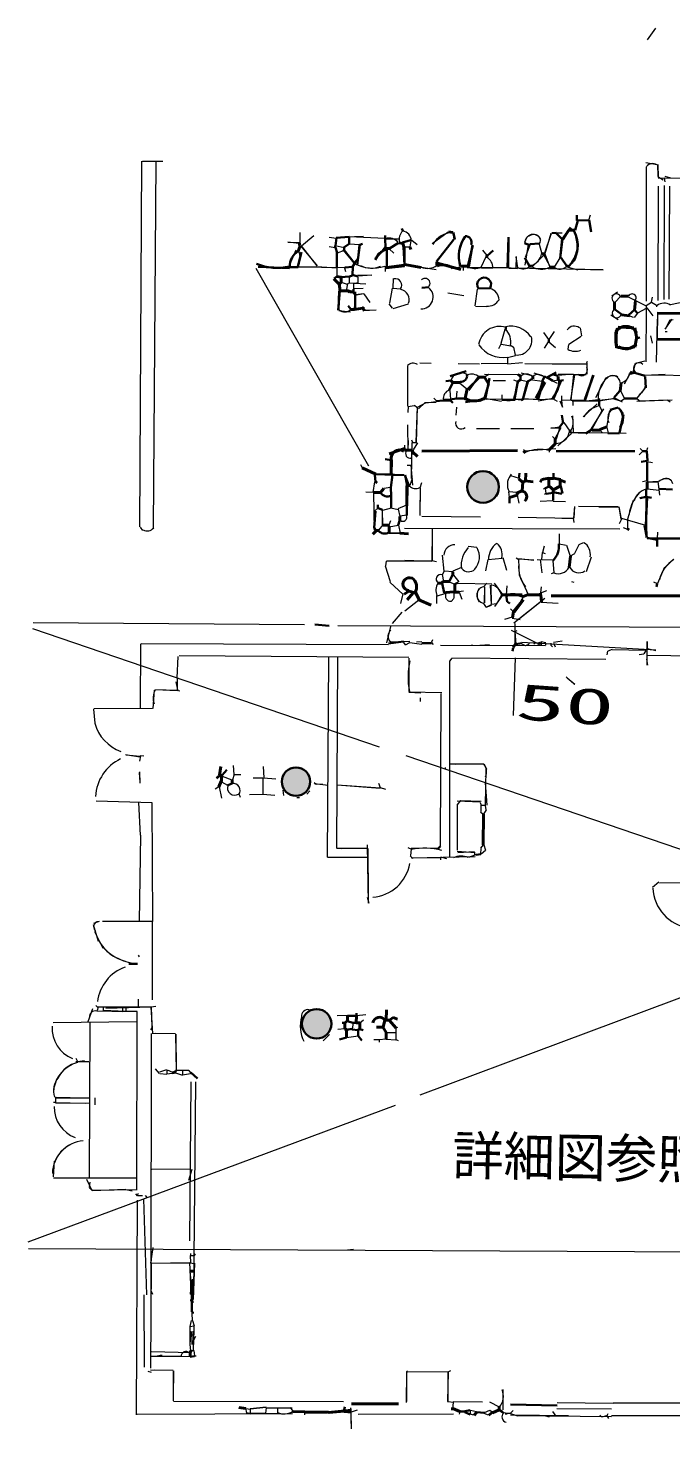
# Model space of a CAD drawing. Header units: millimetres. Extents: x -23299 to 140949, y -27274 to 87783.
# Drawn here: x -2194 to 10233, y -567 to 26501 of the extents above; entities that cross this region are included whole.
import ezdxf

# ---------------------------------------------------------------- set-up
doc = ezdxf.new("R2010")
doc.units = ezdxf.units.MM
doc.linetypes.add('DASHED', pattern=[666.674799, 446.523571, -220.151228])
for name, color, linetype, lineweight in [('A_DASHED', 8, 'DASHED', 18), ('A_HATCH', 252, 'CONTINUOUS', 15), ('A_MED', 9, 'CONTINUOUS', 20), ('A_THIN', 8, 'CONTINUOUS', 15), ('CHECK', 2, 'CONTINUOUS', 35), ('P_LEADER', 140, 'CONTINUOUS', 20), ('P_NOMARK', 6, 'CONTINUOUS', 35), ('P_SIZE', 140, 'CONTINUOUS', 13), ('SYM', 4, 'CONTINUOUS', 25), ('TEXT', 7, 'CONTINUOUS', 13), ('TEXT_SHAPE', 7, 'CONTINUOUS', 30)]:
    doc.layers.add(name, color=color, linetype=linetype, lineweight=lineweight)
doc.styles.add('JP', font='msgothic.ttc')

msp = doc.modelspace()

# ---------------------------------------------------------------- hatches: boundary and pattern name
at = {"layer": 'TEXT_SHAPE'}
h = msp.add_hatch(color=7, dxfattribs=at)
h.dxf.hatch_style = 1
edge = h.paths.add_edge_path()
edge.add_arc((6602, 17635), 306, 0, 360)
h = msp.add_hatch(color=7, dxfattribs=at)
h.dxf.hatch_style = 1
edge = h.paths.add_edge_path()
edge.add_arc((2985, 11940), 275, 0, 360)
h = msp.add_hatch(color=7, dxfattribs=at)
h.dxf.hatch_style = 1
edge = h.paths.add_edge_path()
edge.add_arc((3385, 7261), 284, 0, 360)

# ---------------------------------------------------------------- linework, layer by layer
at = {"layer": 'A_DASHED', "lineweight": 15}
msp.add_line((6471, 18761), (7743, 18760), dxfattribs=at)
at = {"layer": 'A_HATCH', "lineweight": 15}
for p, q in [((9756, 23821), (9755, 21226)), ((10101, 23455), (10092, 21256)), ((10203, 23447), (10193, 21265))]:
    msp.add_line(p, q, dxfattribs=at)
at = {"layer": 'A_HATCH', "lineweight": 20}
msp.add_line((9987, 23447), (9976, 21234), dxfattribs=at)
at = {"layer": 'A_MED', "lineweight": 20}
for p, q in [((9986, 23634), (9979, 23867)), ((8672, 22887), (8638, 22785)), ((8648, 22785), (8693, 22562)), ((3058, 22547), (3062, 22359)), ((3329, 22486), (3090, 22283)), ((3761, 22458), (4287, 22482)), ((4016, 22473), (4709, 22443)), ((5616, 22336), (5926, 22563)), ((7555, 22514), (7452, 22466)), ((7916, 22533), (7780, 22132)), ((7912, 22533), (7794, 22136)), ((8132, 22539), (7929, 22539)), ((2828, 22369), (3043, 22341)), ((2829, 22365), (3049, 22357)), ((2981, 22206), (2848, 21892)), ((3080, 22288), (3393, 21906)), ((3082, 22294), (3387, 21905)), ((3625, 22278), (3744, 22262)), ((3626, 22463), (3761, 22441)), ((3745, 22296), (3914, 22260)), ((3914, 22203), (3778, 22153)), ((4015, 22328), (4218, 22319)), ((4702, 22275), (4513, 22025)), ((4788, 22234), (4873, 22149)), ((5065, 22274), (5183, 22274)), ((5226, 22402), (5326, 22315)), ((6042, 22426), (5707, 21989)), ((6591, 22207), (6673, 22103)), ((7473, 22316), (7408, 21917)), ((7503, 22307), (7417, 22069)), ((7687, 22323), (7734, 22135)), ((5082, 21932), (5694, 21834)), ((6656, 22078), (6556, 21872)), ((7231, 22083), (7268, 21865)), ((7238, 22086), (7237, 21869)), ((7783, 22119), (7542, 21878)), ((7765, 22136), (7897, 21884)), ((7796, 22139), (7890, 21881)), ((8083, 22060), (7974, 21883)), ((3386, 21888), (3030, 21880)), ((3928, 21869), (3030, 21883)), ((3386, 21892), (3776, 21869)), ((3776, 21865), (3775, 21695)), ((4452, 21727), (4181, 21708)), ((4181, 21695), (4181, 21576)), ((4453, 21721), (4182, 21724)), ((6013, 21858), (6167, 21884)), ((6215, 21899), (6215, 21814)), ((7096, 21865), (6295, 21865)), ((8925, 21829), (6791, 21865)), ((7096, 21863), (7264, 21854)), ((8243, 21881), (8433, 21827)), ((8434, 21839), (8925, 21828)), ((3858, 21591), (3976, 21553)), ((3981, 21559), (3958, 21423)), ((4012, 21574), (3979, 21556)), ((4334, 21552), (4010, 21570)), ((4282, 21469), (4095, 21463)), ((4132, 21355), (4107, 21066)), ((4117, 21342), (4297, 21372)), ((4129, 21351), (4298, 21370)), ((5921, 21383), (6226, 21331)), ((9264, 21317), (9147, 21196)), ((9406, 21306), (9753, 21134)), ((3811, 21040), (4038, 21016)), ((4278, 21046), (4534, 21059)), ((4314, 21047), (4534, 21059)), ((9073, 20959), (9212, 20868)), ((9511, 20905), (9427, 20938)), ((9586, 20994), (9522, 20905)), ((8615, 20059), (8597, 20025)), ((9729, 20061), (9544, 20020)), ((5141, 19976), (5138, 19193)), ((5139, 19976), (5143, 19193)), ((6712, 19809), (6627, 19758)), ((7865, 19736), (7588, 19831)), ((7929, 19810), (7861, 19742)), ((8366, 19797), (8289, 19316)), ((8350, 19804), (8300, 19312)), ((8594, 19800), (8340, 19800)), ((8609, 20026), (8608, 19811)), ((9463, 19873), (9326, 19618)), ((5960, 19500), (5969, 19329)), ((6147, 19644), (6286, 19530)), ((7292, 19690), (7191, 19342)), ((7817, 19751), (8034, 19641)), ((8975, 19741), (8772, 19356)), ((9735, 19548), (9570, 19349)), ((5647, 19348), (5699, 19299)), ((6097, 19483), (6081, 19346)), ((7660, 19328), (6627, 19321)), ((6631, 19349), (6958, 19289)), ((6966, 19414), (6966, 19329)), ((7338, 19308), (7219, 19324)), ((7389, 19341), (7660, 19324)), ((7949, 19330), (7661, 19314)), ((7953, 19341), (7667, 19291)), ((8087, 19297), (8136, 19176)), ((8114, 19311), (8129, 19175)), ((8304, 19312), (8338, 19312)), ((8839, 19294), (8321, 19294)), ((8338, 19312), (8337, 19209)), ((8805, 19237), (8538, 18990)), ((9139, 19340), (8844, 19290)), ((9135, 19336), (8847, 19304)), ((9257, 19294), (9325, 19338)), ((9263, 19486), (9326, 19348)), ((10169, 19313), (10219, 19279)), ((5329, 19180), (5300, 18496)), ((5324, 19176), (5307, 18495)), ((8926, 19142), (8682, 18753)), ((8897, 19107), (8694, 18740)), ((8849, 19194), (8899, 19109)), ((8990, 18785), (9050, 19109)), ((8081, 18786), (7912, 18763)), ((8081, 18767), (7912, 18767)), ((8102, 18773), (7990, 18566)), ((8084, 18783), (8012, 18558)), ((8159, 18876), (8278, 18711)), ((9368, 18667), (8281, 18683)), ((8589, 18664), (8284, 18681)), ((8857, 18729), (8907, 18678)), ((8996, 18784), (9016, 18682)), ((5082, 18444), (5081, 18342)), ((5216, 17797), (5232, 18495)), ((7941, 18610), (7992, 18559)), ((5233, 18308), (5212, 18190)), ((7385, 18359), (7419, 18325)), ((8010, 18371), (7401, 18325)), ((4231, 18069), (4265, 18001)), ((5203, 18052), (5237, 17668)), ((7144, 17883), (7126, 17850)), ((9773, 18123), (9875, 18106)), ((4808, 17624), (4688, 17604)), ((5384, 17610), (5378, 17151)), ((5383, 17610), (5381, 17083)), ((7132, 17857), (7300, 17803)), ((7804, 17612), (7770, 17594)), ((9770, 17749), (9685, 17734)), ((9770, 17595), (10007, 17571)), ((9991, 17736), (9771, 17725)), ((9991, 17728), (9771, 17728)), ((10017, 17472), (9988, 17745)), ((4333, 17539), (4485, 17535)), ((4500, 16797), (4489, 17525)), ((7090, 17541), (7103, 17439)), ((7094, 17545), (7263, 17535)), ((7259, 17473), (7291, 17319)), ((7957, 17365), (7703, 17350)), ((7823, 17506), (7789, 17488)), ((7956, 17362), (8194, 17351)), ((4565, 17223), (4508, 17172)), ((4650, 17185), (4658, 16895)), ((4653, 17185), (4651, 16900)), ((4825, 17227), (4655, 17178)), ((4821, 17232), (4957, 17200)), ((5124, 17279), (4953, 17213)), ((4959, 17202), (4993, 17066)), ((5126, 17086), (4990, 17071)), ((4663, 16900), (4579, 16797)), ((4957, 16889), (4788, 16857)), ((4967, 16898), (4997, 16744)), ((5617, 16823), (5614, 16215)), ((9277, 17013), (9234, 16924)), ((9748, 16886), (9280, 17026)), ((9306, 16853), (9390, 16816)), ((5084, 16742), (4786, 16742)), ((4786, 16742), (4989, 16742)), ((8071, 16535), (8208, 16508)), ((8372, 16352), (8456, 16523)), ((8460, 16524), (8544, 16559)), ((9970, 16758), (9969, 16639)), ((5812, 16315), (5840, 16009)), ((6311, 16487), (6481, 16468)), ((6971, 16251), (6699, 16224)), ((6983, 16269), (7053, 16027)), ((7240, 16264), (7292, 16232)), ((7740, 16368), (7728, 16231)), ((7782, 16487), (7750, 16367)), ((8213, 16506), (8283, 16296)), ((8290, 16300), (8376, 16350)), ((8688, 16279), (8594, 15993)), ((5850, 16014), (6020, 16000)), ((6184, 16075), (6014, 16008)), ((6696, 16232), (6649, 16010)), ((7707, 16230), (7738, 15975)), ((7947, 16214), (7969, 15976)), ((5813, 15942), (5834, 15806)), ((5948, 15800), (6052, 15755)), ((6028, 15932), (6134, 15800)), ((6120, 15777), (6768, 15760)), ((6674, 15776), (6608, 15706)), ((6626, 15704), (6624, 15397)), ((6628, 15704), (6627, 15397)), ((6741, 15736), (6759, 15363)), ((6817, 15774), (6974, 15556)), ((7724, 15704), (7708, 15585)), ((9896, 15801), (9963, 15766)), ((5051, 15572), (5007, 15383)), ((5700, 15534), (5699, 15381)), ((5853, 15571), (5716, 15523)), ((6038, 15479), (5987, 15422)), ((6035, 15602), (6034, 15483)), ((6220, 15622), (6135, 15607)), ((6136, 15602), (6191, 15468)), ((6962, 15553), (6866, 15379)), ((7374, 15516), (7354, 15466)), ((7828, 15624), (7712, 15582)), ((6603, 15393), (6655, 15314)), ((6662, 15310), (6765, 15365)), ((6662, 15312), (6766, 15352)), ((6865, 15373), (6762, 15360)), ((7134, 15278), (7185, 15227)), ((3152, 14970), (-2098, 15006)), ((29277, 14840), (3796, 14949)), ((7166, 15115), (7015, 15073)), ((7218, 14993), (7216, 14597)), ((5183, 14626), (5318, 14611)), ((5421, 14619), (5607, 14627)), ((5603, 14627), (5636, 14593)), ((9772, 14188), (9774, 14648)), ((-21, 13364), (-13, 14603)), ((5165, 14339), (727, 14370)), ((9778, 14515), (9942, 14476)), ((3595, 10479), (3623, 14339)), ((3776, 10650), (3793, 14339)), ((5165, 14325), (5163, 13679)), ((5961, 10483), (5959, 14274)), ((691, 13944), (690, 13714)), ((5776, 10700), (5790, 13645)), ((-310, 12467), (-30, 12420)), ((-299, 12455), (-27, 12433)), ((5965, 12283), (6613, 12282)), ((6640, 11916), (6671, 11485)), ((206, 11530), (-877, 11562)), ((-57, 11535), (-24, 10907)), ((201, 11531), (213, 9238)), ((6162, 11574), (6095, 11487)), ((6101, 11483), (6098, 10615)), ((6566, 11554), (6169, 11570)), ((-21, 10906), (-47, 9238)), ((3781, 10652), (4370, 10652)), ((4386, 9713), (4378, 10650)), ((5725, 10653), (5212, 10648)), ((6600, 10722), (6550, 10652)), ((6555, 10649), (6554, 10547)), ((6645, 10607), (6561, 10538)), ((6615, 10720), (6646, 10617)), ((3594, 10479), (4382, 10479)), ((5211, 10466), (6448, 10495)), ((9998, 9997), (9876, 9898)), ((14385, 9244), (5381, 5885)), ((-934, 9183), (-836, 8861)), ((177, 7582), (211, 7076)), ((-945, 7549), (-1041, 7301)), ((-87, 7502), (-574, 7502)), ((-93, 4047), (-82, 7502)), ((-1709, 7288), (-88, 7303)), ((-999, 7281), (-1011, 4285)), ((658, 7059), (671, 6345)), ((-1273, 6532), (-1019, 6532)), ((-1103, 6543), (-1238, 6528)), ((262, 6390), (343, 6301)), ((493, 6372), (596, 6324)), ((948, 6295), (794, 6269)), ((-1662, 5736), (-1007, 5729)), ((-1688, 4610), (-1711, 4303)), ((-1065, 4260), (-963, 4039)), ((-945, 4045), (-102, 4061)), ((102, 2028), (45, 3877)), ((11289, 2849), (-2187, 2914)), ((940, 2787), (946, 2651)), ((4099, 2898), (3980, 2885)), ((941, 2327), (953, 2208)), ((961, 2208), (995, 2208)), ((42, 2027), (49, 630)), ((960, 1936), (994, 1936)), ((963, 1905), (980, 1888)), ((984, 1531), (1015, 1428)), ((1006, 949), (1008, 1323)), ((193, 840), (768, 842)), ((362, 851), (277, 836)), ((362, 858), (396, 858)), ((362, 847), (396, 847)), ((956, 949), (1006, 949)), ((614, 558), (613, -21)), ((5118, 554), (5135, 537)), ((5969, 555), (5935, 537)), ((5122, 540), (5115, -56)), ((5121, 540), (5118, -39)), ((5131, 540), (5934, 541)), ((5138, 540), (5934, 541)), ((5927, 540), (5914, -39)), ((5921, 535), (5917, -39)), ((6983, 199), (6981, -199)), ((2018, -171), (2103, -186)), ((2022, -249), (2102, -263)), ((2406, -146), (2101, -180)), ((2407, -150), (2102, -183)), ((2102, -192), (2102, -260)), ((2407, -158), (2914, -158)), ((2407, -158), (2865, -158)), ((2872, -152), (2923, -220)), ((3152, -243), (3152, -294)), ((4041, -159), (4054, -567)), ((4048, -243), (4053, -567)), ((5915, -36), (6034, -48)), ((6025, -55), (6012, -175)), ((6154, -228), (6138, -279)), ((6354, -210), (6354, -278)), ((6726, -212), (6622, -254)), ((6982, -240), (7033, -257)), ((7065, -261), (7133, -261)), ((7184, -210), (7133, -261)), ((8028, -172), (9082, -176)), ((10624, -70), (9116, -70)), ((9081, -309), (11419, -306))]:
    msp.add_line(p, q, dxfattribs=at)
at = {"layer": 'A_MED', "lineweight": 15}
msp.add_line((2915, -277), (-83, -287), dxfattribs=at)
at = {"layer": 'A_MED', "lineweight": 20}
for centre, radius, start, end in [((9880, 23720), 161, 59.3838, 138.9365), ((5203, 22417), 226, 133.4438, 194.7164), ((5023, 22388), 191, 1.2608, 82.3463), ((6068, 22044), 518, 96.1066, 147.7541), ((7569, 22351), 162, 22.8634, 183.2463), ((7591, 22395), 119, 324.6945, 106.7498), ((2740, 22054), 327, 329.4201, 24.8372), ((4465, 22612), 748, 242.6654, 288.3504), ((6562, 21866), 230, 359.6826, 61.4006), ((7439, 22194), 298, 288.305, 349.3156), ((4438, 22319), 458, 243.0315, 292.9609), ((7729, 22215), 375, 238.6093, 295.9936), ((8087, 22020), 178, 231.4215, 316.3849), ((9177, 21279), 85.1, 25.5568, 246.1352), ((9484, 21290), 73.9, 319.791, 156.8329), ((3926, 21182), 167, 229.4557, 315.2173), ((9186, 20991), 87.1, 121.305, 342.1112), ((9615, 19926), 105, 45.7185, 224.3381), ((6175, 19637), 205, 55.7037, 165.341), ((7665, 19643), 163, 47.8297, 129.3005), ((8505, 19895), 112, 228.1322, 23.4762), ((9113, 19606), 178, 58.3562, 134.5357), ((9106, 19638), 148, 4.847, 140.9683), ((9215, 19861), 221, 284.8948, 350.1777), ((5997, 19346), 165, 106.9279, 191.5606), ((9323, 19363), 497, 132.2585, 184.0059), ((9500, 19639), 247, 299.0683, 6.8408), ((7079, 19576), 273, 245.3856, 299.6943), ((8923, 18779), 427, 100.5566, 151.3091), ((9203, 18968), 194, 85.2736, 207.7275), ((5299, 17762), 161, 220.3477, 298.9633), ((7367, 17681), 297, 144.9296, 207.0071), ((9835, 17269), 331, 104.1638, 162.6291), ((5051, 17050), 79.6, 228.9081, 23.4284), ((112, 16947), 161, 240.6433, 319.4235), ((6050, 16308), 208, 88.2608, 177.8735), ((7086, 16236), 380, 125.7689, 180.6772), ((6670, 16320), 301, 349.6343, 47.5631), ((8430, 16342), 245, 346.507, 61.2626), ((6651, 16131), 472, 135.262, 188.6169), ((6182, 16283), 349, 317.4642, 29.7103), ((6324, 16168), 172, 218.4824, 313.7991), ((8059, 16186), 228, 246.3651, 333.0711), ((8454, 16176), 201, 208.5626, 304.7682), ((5945, 15642), 255, 148.7928, 205.0829), ((5781, 15854), 87.5, 68.4574, 238.2777), ((6642, 15546), 162, 100.9803, 257.7917), ((6724, 15505), 237, 10.5571, 80.3005), ((5971, 15523), 98, 145.4233, 276.8678), ((6727, 15542), 240, 147.6093, 212.2272), ((4402, 10503), 799, 274.6917, 349.5727), ((-1076, 5641), 611, 177.8, 250.474), ((6678, 62), 317, 319.1974, 24.1172), ((2756, 20), 296, 245.289, 303.0211), ((7076, -331), 110, 137.2417, 254.3976)]:
    msp.add_arc(centre, radius, start, end, dxfattribs=at)
at = {"layer": 'A_THIN', "lineweight": 15}
for p, q in [((9935, 26501), (9771, 26275)), ((0, 23926), (-42, 16863)), ((17, 23926), (414, 23926)), ((231, 16845), (284, 23921)), ((9749, 23900), (9967, 23864)), ((9979, 23867), (9987, 23617)), ((10080, 23562), (9979, 23628)), ((9988, 23609), (10101, 23597)), ((10098, 23599), (10114, 23531)), ((10102, 23609), (10695, 23599)), ((10115, 23638), (10222, 23604)), ((4710, 22427), (4970, 22427)), ((5205, 22392), (5188, 22273)), ((7449, 22463), (7400, 22360)), ((2208, 21859), (4387, 18040)), ((3925, 21865), (3941, 21796)), ((4012, 21695), (4011, 21576)), ((4180, 21579), (4096, 21561)), ((4096, 21559), (4096, 21457)), ((9199, 21400), (9091, 21321)), ((4296, 21364), (4414, 21200)), ((4296, 21364), (4414, 21200)), ((9752, 21132), (9747, 20053)), ((9854, 21200), (9752, 21132)), ((9868, 21303), (9850, 21201)), ((9855, 21203), (9955, 21149)), ((9955, 21149), (9955, 21115)), ((10498, 21210), (10226, 21153)), ((9751, 21083), (9585, 20991)), ((9767, 21093), (9881, 20937)), ((9955, 20043), (9975, 20877)), ((9972, 20996), (9963, 20494)), ((10248, 20873), (10115, 20683)), ((10208, 20854), (10122, 20682)), ((10276, 20861), (10208, 20856)), ((10122, 20639), (10156, 20639)), ((9837, 20554), (9870, 20414)), ((5377, 20034), (5597, 20025)), ((6122, 20021), (6529, 20015)), ((7339, 19837), (7570, 19781)), ((8599, 20004), (7409, 20012)), ((7788, 19781), (7819, 19760)), ((8595, 20008), (7934, 20009)), ((8340, 19812), (8051, 19789)), ((8340, 19805), (8052, 19805)), ((9539, 20022), (9495, 19846)), ((10119, 19808), (9728, 19786)), ((9728, 19797), (12626, 19767)), ((6798, 19691), (7035, 19689)), ((7187, 19701), (7273, 19671)), ((7324, 19705), (7460, 19673)), ((7558, 19702), (7746, 19680)), ((7781, 19754), (7815, 19754)), ((7951, 19683), (8052, 19704)), ((5494, 19257), (5325, 19171)), ((5474, 19257), (5355, 19145)), ((5696, 19264), (5475, 19259)), ((5697, 19276), (5492, 19255)), ((6966, 19312), (7220, 19312)), ((7946, 19342), (8031, 19291)), ((8118, 19397), (8118, 19312)), ((8592, 19304), (8118, 19311)), ((8830, 19315), (8593, 19294)), ((9131, 19336), (9252, 19297)), ((9144, 19355), (9288, 19277)), ((9573, 19343), (9640, 19291)), ((9576, 19294), (10256, 19317)), ((9642, 19297), (10167, 19314)), ((5153, 19193), (5145, 19074)), ((5153, 19189), (5271, 19210)), ((5273, 19212), (5323, 19178)), ((6087, 19176), (6076, 19022)), ((8328, 19006), (8344, 18702)), ((5151, 18344), (5148, 18836)), ((5150, 18529), (5149, 18342)), ((5216, 18546), (5236, 18496)), ((5234, 18495), (5319, 18495)), ((5334, 18486), (5248, 18350)), ((8312, 18665), (8047, 18426)), ((7876, 18341), (7876, 18307)), ((9689, 18324), (9621, 18256)), ((9638, 18375), (9689, 18324)), ((9776, 18392), (9758, 18324)), ((5131, 18053), (5215, 18053)), ((4501, 17732), (4471, 17527)), ((5233, 17797), (5183, 17660)), ((5408, 17715), (5376, 17612)), ((7802, 17609), (7815, 17507)), ((9502, 17373), (9394, 17014)), ((6549, 17053), (5415, 17062)), ((8371, 17253), (8351, 17030)), ((8371, 17253), (8354, 17030)), ((9210, 17251), (8447, 17254)), ((8837, 17252), (9210, 17251)), ((9224, 17249), (9270, 17012)), ((9226, 17249), (9263, 17012)), ((-28, 16860), (20, 16790)), ((4810, 16978), (4777, 16893)), ((5085, 16838), (9242, 16826)), ((7278, 17050), (8345, 17032)), ((8125, 17031), (8345, 17031)), ((8341, 17030), (8356, 16945)), ((9395, 17014), (9394, 16826)), ((5620, 16759), (5612, 16215)), ((8072, 16725), (8072, 16537)), ((7292, 16247), (7580, 16224)), ((7293, 16251), (7580, 16222)), ((7750, 16369), (7799, 16348)), ((4711, 16111), (4806, 15805)), ((4727, 16199), (4712, 16113)), ((4733, 16208), (5614, 16209)), ((5089, 16218), (5613, 16203)), ((5613, 16212), (5698, 16194)), ((5851, 16010), (5815, 15943)), ((7287, 16231), (7301, 15925)), ((7647, 16233), (7952, 16226)), ((7969, 15972), (7918, 15955)), ((10110, 16081), (9972, 15768)), ((10284, 16236), (10118, 16079)), ((4798, 15793), (5059, 15557)), ((6748, 15737), (6759, 15363)), ((7061, 15721), (7047, 15551)), ((7303, 15923), (7474, 15558)), ((8307, 15809), (8358, 15793)), ((5359, 15445), (5091, 15236)), ((6979, 15541), (6820, 15324)), ((7795, 15479), (7197, 15005)), ((7350, 15469), (7328, 15438)), ((7358, 15464), (7340, 15430)), ((5031, 15212), (4842, 14993)), ((7725, 15418), (7309, 15093)), ((7727, 15410), (8050, 15389)), ((4598, 12606), (-2104, 14894)), ((4814, 14937), (4736, 14624)), ((7318, 15069), (7165, 15092)), ((5184, 14648), (4810, 14635)), ((5062, 14630), (5096, 14585)), ((5102, 14581), (5186, 14627)), ((5420, 14643), (5317, 14633)), ((5421, 14632), (5420, 14598)), ((5626, 14682), (5605, 14632)), ((7653, 14607), (7153, 14862)), ((7213, 14835), (7234, 14597)), ((7252, 14851), (7218, 14833)), ((9943, 14478), (7350, 14629)), ((7487, 14631), (7487, 14597)), ((7589, 14631), (7589, 14597)), ((7724, 14635), (7656, 14618)), ((7724, 14631), (7724, 14580)), ((7727, 14645), (7812, 14630)), ((8130, 14655), (7959, 14627)), ((9774, 14648), (9773, 14495)), ((4772, 14586), (-5, 14604)), ((703, 14356), (680, 13944)), ((5318, 14608), (5420, 14594)), ((5776, 14578), (7809, 14570)), ((6369, 14580), (6403, 14580)), ((6724, 14584), (6538, 14571)), ((7347, 14606), (7417, 14570)), ((7420, 14571), (7487, 14596)), ((7652, 14605), (7721, 14574)), ((7809, 14614), (7809, 14580)), ((7911, 14614), (7910, 14580)), ((7910, 14580), (7944, 14546)), ((7962, 14615), (7994, 14546)), ((9007, 14462), (8990, 14393)), ((9095, 14496), (9010, 14463)), ((9739, 14474), (9096, 14490)), ((9706, 14404), (9621, 14389)), ((9744, 14475), (9709, 14407)), ((9772, 14497), (9739, 14479)), ((9773, 14381), (10688, 14373)), ((5993, 14322), (5959, 14276)), ((8976, 14301), (5995, 14329)), ((7220, 14333), (7184, 13219)), ((9760, 14308), (9776, 14189)), ((665, 13869), (698, 13716)), ((245, 13710), (219, 13356)), ((689, 13695), (267, 13715)), ((690, 13700), (267, 13713)), ((689, 13710), (740, 13693)), ((5167, 13668), (5399, 13657)), ((5806, 13657), (5167, 13667)), ((5382, 13560), (5382, 13491)), ((-931, 13339), (-903, 13068)), ((-921, 13355), (214, 13358)), ((-23, 12437), (-37, 12334)), ((-27, 12444), (41, 12442)), ((5109, 12445), (10661, 10551)), ((5867, 12215), (5867, 12181)), ((6071, 12281), (6613, 12283)), ((6620, 12280), (6666, 12182)), ((6651, 11483), (6662, 12181)), ((-47, 12114), (-34, 11928)), ((-37, 12131), (-36, 11910)), ((6102, 11572), (6543, 11553)), ((6544, 11535), (6561, 11484)), ((6558, 11483), (6643, 11483)), ((6558, 11483), (6558, 11364)), ((6663, 11396), (6612, 11311)), ((6640, 11482), (6657, 11397)), ((6554, 11360), (6605, 11309)), ((3861, 10649), (4370, 10652)), ((4385, 9594), (4369, 10717)), ((5148, 10665), (5217, 10633)), ((5209, 10633), (5196, 10513)), ((6102, 10596), (6451, 10573)), ((6435, 10584), (6113, 10566)), ((6436, 10564), (6436, 10530)), ((4386, 10480), (3691, 10477)), ((5195, 10509), (5246, 10458)), ((5250, 10466), (5775, 10474)), ((5775, 10479), (5775, 10428)), ((5777, 10486), (5896, 10456)), ((6440, 10517), (6317, 10477)), ((6436, 10530), (6470, 10530)), ((10905, 9985), (10008, 9981)), ((4360, 9705), (4395, 9593)), ((-820, 9238), (-926, 9198)), ((196, 9237), (-753, 9238)), ((210, 7723), (213, 9238)), ((-912, 9047), (-746, 8723)), ((-63, 8590), (-46, 8556)), ((-882, 7617), (-849, 7583)), ((-841, 7586), (-858, 7518)), ((-844, 7587), (189, 7587)), ((-743, 7587), (-743, 7519)), ((-692, 7561), (189, 7588)), ((-370, 7587), (-371, 7502)), ((-302, 7587), (-303, 7502)), ((-65, 7740), (-65, 7587)), ((-65, 7740), (-65, 7581)), ((184, 7587), (200, 7195)), ((275, 7598), (189, 7583)), ((-861, 7510), (-150, 7506)), ((-303, 7501), (-743, 7520)), ((-692, 7510), (-371, 7500)), ((206, 7194), (172, 7143)), ((185, 2107), (195, 7076)), ((208, 7081), (655, 7073)), ((271, 7082), (656, 7072)), ((661, 7059), (666, 6361)), ((-1271, 6600), (-1240, 6532)), ((485, 6372), (348, 6324)), ((352, 6302), (488, 6290)), ((488, 6361), (488, 6293)), ((591, 6303), (488, 6290)), ((654, 6316), (789, 6266)), ((912, 6360), (658, 6362)), ((793, 6361), (793, 6276)), ((914, 6357), (948, 6312)), ((935, 3070), (961, 6140)), ((1010, 2039), (1052, 6140)), ((-2194, 3049), (4910, 5687)), ((-1700, 5749), (-1666, 5749)), ((-1665, 5851), (-1666, 5749)), ((-1666, 5841), (-1089, 5829)), ((-1666, 5740), (-1090, 5731)), ((-1665, 5834), (-1007, 5834)), ((-903, 5834), (-904, 5698)), ((196, 4456), (945, 4457)), ((973, 4446), (907, 4237)), ((-1701, 4288), (-101, 4287)), ((-999, 4201), (-1013, 4099)), ((-1009, 4095), (-948, 4044)), ((-945, 4042), (-301, 4064)), ((-301, 4063), (-182, 4034)), ((-119, 3974), (-86, 3940)), ((-83, 3853), (-101, -293)), ((-66, 3980), (-84, 3946)), ((-81, 3945), (20, 3945)), ((73, 3946), (109, 3896)), ((220, 2942), (170, 2637)), ((194, 2805), (180, 2634)), ((947, 2821), (947, 2787)), ((947, 2787), (1015, 2787)), ((1034, 2820), (1016, 2786)), ((184, 2634), (174, 609)), ((929, 2641), (184, 2631)), ((939, 2637), (188, 2633)), ((929, 2651), (977, 1528)), ((995, 1868), (939, 2480)), ((945, 2643), (1013, 2631)), ((1021, 2634), (1000, 1936)), ((951, 2209), (941, 2038)), ((979, 2328), (977, 2038)), ((180, 2106), (213, 2038)), ((959, 1531), (934, 1410)), ((939, 1068), (941, 1409)), ((1009, 1421), (941, 1405)), ((1008, 1068), (1020, 1426)), ((946, 1256), (936, 1068)), ((937, 1323), (953, 1254)), ((957, 1255), (1008, 1255)), ((974, 1323), (973, 1068)), ((1045, 1219), (973, 1084)), ((193, 933), (966, 913)), ((938, 830), (396, 836)), ((936, 1068), (948, 948)), ((1010, 950), (1026, 847)), ((1023, 847), (1057, 847)), ((122, 550), (188, 530)), ((174, 579), (610, 569)), ((259, 577), (610, 569)), ((616, 558), (610, 64)), ((3901, -41), (617, -34)), ((2017, -175), (2021, -243)), ((2627, -273), (2102, -262)), ((2103, -272), (2394, -254)), ((2411, -158), (2397, -261)), ((2628, -158), (2627, -260)), ((3593, -237), (3627, -237)), ((3593, -249), (3627, -249)), ((4167, -203), (4051, -245)), ((6592, -48), (6029, -44)), ((6592, -47), (6033, -45)), ((6356, -203), (6476, -227)), ((6707, -301), (6622, -267)), ((6726, -43), (6915, -140)), ((6779, -241), (6729, -211)), ((7032, -261), (7065, -261)), ((7130, -270), (7268, -313)), ((7945, -228), (8007, -317)), ((8032, -55), (9116, -65)), ((4185, -278), (6028, -272)), ((6421, -298), (6353, -282)), ((7031, -272), (7065, -272)), ((8251, -316), (7131, -302)), ((7269, -307), (9080, -323)), ((7810, -313), (7878, -331)), ((8858, -298), (8892, -332)), ((8895, -330), (8996, -309)), ((8991, -316), (9024, -367)), ((9012, -277), (8994, -311))]:
    msp.add_line(p, q, dxfattribs=at)
for centre, radius, start, end in [((4777, 22194), 248, 41.3868, 104.9668), ((7374, 22038), 191, 237.7776, 312.7237), ((5247, 19866), 157, 56.3278, 134.404), ((5247, 19866), 157, 56.3278, 134.404), ((6381, 19592), 221, 47.9533, 113.0078), ((7438, 19658), 158, 42.8584, 135.3169), ((8066, 18877), 278, 323.55, 26.7225), ((6183, 18867), 113, 162.5409, 310.7131), ((10138, 17574), 218, 65.6433, 130.6787), ((10143, 17672), 126, 10.3539, 128.0566), ((10102, 17039), 680, 131.9182, 174.9169), ((10599, 15714), 602, 120.9541, 167.8713), ((4907, 14752), 144, 128.9165, 227.1339), ((6625, 13951), 1474, 167.2407, 190.5981), ((541, 13559), 318, 151.3563, 200.7363), ((-128, 13286), 807, 195.7176, 250.4238), ((-42, 11612), 848, 115.314, 177.1565), ((6430, 12129), 237, 336.3955, 39.1096), ((5481, 9448), 1208, 74.4963, 102.5951), ((6179, 10139), 362, 67.9057, 114.934), ((10699, 9926), 820, 183.0906, 261.5805), ((-835, 9140), 94.2, 91.3195, 231.4676), ((-125, 9253), 802, 209.0199, 256.3278), ((4, 9450), 1034, 224.2852, 265.4396), ((-46, 7592), 811, 109.5169, 173.0583), ((-898, 7403), 108, 72.6593, 189.7029), ((-1098, 7172), 630, 176.2426, 247.6408), ((-1101, 5947), 582, 103.286, 151.7295), ((-1089, 5914), 614, 114.543, 177.8689), ((-1310, 5973), 391, 140.7163, 198.8883), ((-1069, 4352), 654, 94.9825, 178.4349), ((-1065, 4334), 670, 108.7834, 155.8046), ((859, 835), 94.3, 45.1219, 183.2567)]:
    msp.add_arc(centre, radius, start, end, dxfattribs=at)
at = {"layer": 'CHECK', "lineweight": 30}
msp.add_line((3352, 14975), (3627, 14949), dxfattribs=at)
at = {"layer": 'P_LEADER', "lineweight": 15}
for p, q in [((8208, 13962), (8371, 13819)), ((8226, 13946), (8375, 13824))]:
    msp.add_line(p, q, dxfattribs=at)
at = {"layer": 'P_NOMARK', "lineweight": 40}
for p, q in [((9963, 20992), (11638, 20973)), ((9969, 20483), (12629, 20498)), ((8000, 18473), (7872, 18346)), ((5237, 18312), (5336, 18225)), ((5420, 18326), (7266, 18338)), ((7419, 18325), (7385, 18291)), ((7917, 15532), (14707, 15534))]:
    msp.add_line(p, q, dxfattribs=at)
at = {"layer": 'P_NOMARK', "lineweight": 30}
msp.add_line((8012, 18325), (9536, 18327), dxfattribs=at)
at = {"layer": 'SYM', "lineweight": 15}
for centre, radius, start, end in [((10099, 20967), 218, 55.0978, 128.3748), ((8012, 18737), 261, 266.3547, 348.5941), ((5199, 18284), 97.5, 145.3005, 280.0463), ((7849, 16068), 561, 172.0382, 220.6288)]:
    msp.add_arc(centre, radius, start, end, dxfattribs=at)
at = {"layer": 'SYM', "lineweight": 40}
for centre, radius, start, end in [((9805, 20495), 639, 160.9447, 193.0898), ((9354, 20805), 495, 248.9064, 290.502)]:
    msp.add_arc(centre, radius, start, end, dxfattribs=at)
at = {"layer": 'SYM', "lineweight": 20}
msp.add_arc((7696, 17641), 718, 75.5744, 112.0862, dxfattribs=at)
at = {"layer": 'TEXT_SHAPE', "lineweight": 30}
for p, q in [((8433, 22780), (8379, 22594)), ((8411, 22886), (8411, 22783)), ((8421, 22790), (8641, 22782)), ((8654, 22786), (8691, 22562)), ((4710, 22495), (4710, 22444)), ((5031, 22630), (5051, 22581)), ((6023, 22548), (6052, 22429)), ((6028, 22548), (6048, 22412)), ((8013, 22546), (7928, 22535)), ((8127, 22422), (8013, 22539)), ((3744, 22291), (3743, 22257)), ((3747, 22258), (3781, 22156)), ((3765, 22444), (3750, 22290)), ((4015, 22464), (3761, 22447)), ((3899, 22219), (4124, 21948)), ((4012, 22330), (3910, 22261)), ((3913, 22257), (3913, 22206)), ((3913, 22206), (4111, 21965)), ((4015, 22461), (4015, 22325)), ((4219, 22311), (4165, 21920)), ((4211, 22309), (4185, 22052)), ((4268, 22328), (4217, 22312)), ((4707, 22444), (4715, 22239)), ((4743, 22240), (4741, 21882)), ((4743, 22237), (4741, 21882)), ((4967, 22352), (4791, 22244)), ((5198, 22404), (5043, 22358)), ((5066, 22274), (5085, 21917)), ((5082, 22274), (5080, 21920)), ((6030, 22410), (5704, 21987)), ((6405, 22303), (6306, 21897)), ((6397, 22305), (6326, 21894)), ((6794, 22204), (6677, 22098)), ((7095, 22461), (7073, 21870)), ((7090, 22460), (7085, 21865)), ((7399, 22347), (7504, 22307)), ((7689, 22339), (7503, 22322)), ((8132, 22426), (8092, 22056)), ((8133, 22426), (8092, 22052)), ((3094, 22168), (3019, 21890)), ((3777, 22155), (3776, 21865)), ((3777, 22155), (3776, 21865)), ((4187, 22049), (4117, 21966)), ((7408, 22063), (7500, 21897)), ((8111, 22062), (8219, 21902)), ((2251, 21887), (2860, 21862)), ((2861, 21883), (3030, 21883)), ((3772, 21699), (3723, 21663)), ((4012, 21699), (3859, 21685)), ((4080, 21885), (3927, 21875)), ((4081, 21728), (4013, 21693)), ((4081, 21882), (4080, 21729)), ((4080, 21729), (4182, 21698)), ((4707, 21882), (4741, 21882)), ((3831, 21424), (3800, 21049)), ((3818, 21424), (3804, 21049)), ((4096, 21457), (4095, 21406)), ((4129, 21406), (4128, 21070)), ((5418, 21480), (5553, 21491)), ((6738, 21476), (6501, 21466)), ((3994, 21135), (4046, 21068)), ((4296, 21117), (4278, 21084)), ((9144, 21067), (9280, 20967)), ((9525, 21054), (9419, 20957)), ((9531, 21047), (9582, 20996)), ((7040, 20724), (7040, 20673)), ((7869, 20486), (7869, 20435)), ((9631, 20519), (9563, 20500)), ((6272, 19868), (5968, 19777)), ((6512, 19763), (6325, 19507)), ((7325, 19773), (7274, 19807)), ((7324, 19771), (7323, 19703)), ((8015, 19845), (7822, 19745)), ((8054, 19779), (7936, 19812)), ((8737, 19792), (8565, 19325)), ((8731, 19793), (8575, 19317)), ((9526, 19840), (9732, 19780)), ((9736, 19771), (9745, 19550)), ((5985, 19690), (5882, 19676)), ((6015, 19654), (5944, 19502)), ((6533, 19748), (6301, 19521)), ((6712, 19631), (6623, 19330)), ((6628, 19754), (6700, 19638)), ((6725, 19735), (6642, 19326)), ((7274, 19669), (7209, 19331)), ((7324, 19702), (7272, 19670)), ((7462, 19668), (7374, 19350)), ((7463, 19668), (7379, 19349)), ((7559, 19723), (7459, 19669)), ((7783, 19753), (7748, 19685)), ((8103, 19678), (7963, 19337)), ((8154, 19697), (8069, 19682)), ((9242, 19491), (9126, 19353)), ((5832, 19303), (5696, 19292)), ((5966, 19312), (6017, 19261)), ((6086, 19341), (5967, 19325)), ((6085, 19346), (6255, 19346)), ((6264, 19275), (6627, 19327)), ((7391, 19344), (7340, 19310)), ((8846, 19311), (8846, 19192)), ((9321, 19345), (9575, 19345)), ((9325, 19345), (9575, 19345)), ((8122, 19020), (8151, 18869)), ((9055, 19126), (9214, 19167)), ((9224, 19157), (9308, 19044)), ((9315, 19036), (9236, 18681)), ((8142, 18875), (8078, 18787)), ((9012, 18676), (9232, 18668)), ((4708, 18172), (4826, 18151)), ((9773, 18136), (9655, 18116)), ((9689, 18324), (9756, 18324)), ((9764, 18325), (9776, 18137)), ((4510, 17865), (4520, 17730)), ((5079, 17863), (4516, 17882)), ((4825, 17883), (4520, 17877)), ((4842, 17866), (5079, 17864)), ((7308, 17900), (7294, 17797)), ((7959, 17899), (7959, 17797)), ((9773, 18128), (9771, 17737)), ((9773, 18120), (9771, 17745)), ((4521, 17732), (4554, 17714)), ((4850, 17865), (4815, 17626)), ((4817, 17628), (4826, 17457)), ((5087, 17863), (5167, 17664)), ((5093, 17863), (5133, 17659)), ((7873, 17645), (7806, 17609)), ((8107, 17646), (8134, 17509)), ((10008, 17596), (10262, 17582)), ((4823, 17457), (4822, 17236)), ((7110, 17440), (7109, 17320)), ((7958, 17523), (7822, 17503)), ((7956, 17532), (8125, 17499)), ((7957, 17525), (7957, 17371)), ((9752, 17441), (9634, 17420)), ((9773, 17438), (9749, 16894)), ((9753, 17592), (9753, 17439)), ((9753, 17443), (9855, 17425)), ((9760, 17439), (9754, 16894)), ((4519, 17167), (4496, 16845)), ((4568, 17287), (4568, 17219)), ((4571, 17225), (4655, 17192)), ((5127, 17270), (5126, 17083)), ((4988, 16981), (4958, 16895)), ((9393, 16825), (9426, 16807)), ((9723, 16889), (9768, 16655)), ((9754, 16894), (9759, 16656)), ((9771, 16650), (9965, 16615)), ((9771, 16645), (9969, 16637)), ((9969, 16639), (10782, 16639)), ((9969, 16639), (10782, 16639)), ((9969, 16639), (9969, 16486)), ((5812, 15775), (5847, 15585)), ((6008, 15931), (5946, 15808)), ((6121, 15787), (6053, 15753)), ((9969, 15770), (9952, 15702)), ((7046, 15550), (7068, 15413)), ((7072, 15413), (7117, 15380)), ((5063, 14647), (4773, 14608)), ((7351, 14617), (7233, 14595)), ((5420, 14615), (5603, 14615)), ((7185, 14528), (7169, 14460)), ((1647, 12166), (1560, 12066)), ((1752, 11903), (1667, 11869)), ((5780, 10696), (5729, 10645)), ((6555, 10541), (6470, 10526)), ((-248, 8421), (-79, 8421)), ((3981, 7310), (4084, 7283)), ((3983, 7416), (4152, 7416)), ((4152, 7467), (4152, 7416)), ((3880, 7280), (3931, 7280)), ((4066, 7163), (3965, 7143)), ((4065, 7153), (4184, 7140)), ((4084, 7280), (4151, 7280)), ((4185, 7143), (4184, 7024)), ((4218, 7156), (4285, 7140)), ((3962, 6995), (3828, 6958)), ((4186, 7026), (4255, 6942)), ((658, 6361), (658, 6327)), ((952, 6318), (1079, 6206)), ((960, 1936), (960, 1902)), ((969, 1902), (969, 1698)), ((993, 1698), (993, 1664)), ((1024, 841), (939, 826)), ((3927, -140), (3911, -225)), ((3914, -235), (4050, -246)), ((6151, -227), (6252, -227)), ((6246, -240), (6349, -288)), ((6354, -206), (6252, -220)), ((6473, -240), (6626, -254)), ((7134, -92), (8031, -116))]:
    msp.add_line(p, q, dxfattribs=at)
at = {"layer": 'TEXT_SHAPE', "lineweight": 40}
for p, q in [((5931, 22563), (6015, 22553)), ((8294, 22647), (8136, 22423)), ((8253, 22589), (8145, 22417)), ((8369, 22597), (8251, 22594)), ((3066, 22291), (3028, 22190)), ((3046, 22358), (3062, 22290)), ((4743, 22240), (4794, 22240)), ((4979, 22351), (5048, 22339)), ((5049, 22342), (5067, 22274)), ((5188, 22275), (5204, 22224)), ((4109, 21937), (4075, 21886)), ((4115, 21968), (4115, 21933)), ((5082, 21929), (5404, 21877)), ((5707, 21984), (5707, 21916)), ((5719, 21959), (6170, 21833)), ((6673, 22103), (6673, 22069)), ((7741, 22137), (7791, 22137)), ((3775, 21699), (3860, 21684)), ((3859, 21678), (3859, 21593)), ((5082, 21906), (4726, 21868)), ((5080, 21918), (4742, 21873)), ((6164, 21899), (6215, 21899)), ((6215, 21899), (6300, 21899)), ((7502, 21899), (7536, 21899)), ((7892, 21882), (7977, 21882)), ((8214, 21899), (8248, 21899)), ((3716, 21654), (3817, 21552)), ((3821, 21559), (3840, 21423)), ((3859, 21593), (3825, 21559)), ((3841, 21423), (3960, 21423)), ((3960, 21423), (3994, 21423)), ((3990, 21417), (4021, 21396)), ((3995, 21426), (4029, 21408)), ((4028, 21406), (4095, 21406)), ((4092, 21403), (4127, 21354)), ((9142, 21200), (9142, 21064)), ((9262, 21320), (9414, 21320)), ((9545, 21235), (9527, 21048)), ((4043, 21065), (4111, 21065)), ((4280, 21086), (4111, 21063)), ((4277, 21080), (4311, 21046)), ((9277, 20960), (9429, 20941)), ((9169, 20622), (9183, 20320)), ((9513, 20711), (9209, 20719)), ((9573, 20505), (9532, 20705)), ((9537, 20336), (9569, 20501)), ((7561, 19771), (7561, 19720)), ((8052, 19771), (8052, 19703)), ((9525, 19842), (9440, 19827)), ((5985, 19686), (6019, 19652)), ((6019, 19652), (6154, 19652)), ((6295, 19532), (6254, 19346)), ((6527, 19754), (6629, 19754)), ((7796, 19659), (7626, 19352)), ((7761, 19682), (7659, 19329)), ((7863, 19734), (7948, 19683)), ((8055, 19706), (8071, 19689)), ((9268, 19652), (9249, 19482)), ((5831, 19312), (5966, 19312)), ((8832, 19331), (8849, 19314)), ((8284, 18716), (8284, 18682)), ((8702, 18742), (8588, 18666)), ((8708, 18733), (8860, 18733)), ((8993, 18794), (8856, 18746)), ((7996, 18563), (7995, 18478)), ((5102, 18382), (4786, 18275)), ((4828, 18155), (4824, 17883)), ((4826, 18155), (4825, 17875)), ((5081, 18342), (5115, 18342)), ((5115, 18342), (5149, 18342)), ((5149, 18342), (5234, 18342)), ((5234, 18342), (5234, 18308)), ((4266, 18001), (4526, 17879)), ((4828, 17885), (4845, 17868)), ((7428, 17899), (7422, 17746)), ((4685, 17607), (4616, 17529)), ((5134, 17662), (5125, 17270)), ((5129, 17661), (5127, 17270)), ((5146, 17661), (5180, 17661)), ((7293, 17792), (7361, 17724)), ((7369, 17729), (7355, 17558)), ((7416, 17748), (7366, 17727)), ((7417, 17750), (7569, 17731)), ((7737, 17775), (7704, 17729)), ((7873, 17802), (7737, 17779)), ((7874, 17797), (7873, 17644)), ((7874, 17797), (7959, 17797)), ((7876, 17647), (7959, 17577)), ((8091, 17648), (7957, 17577)), ((7960, 17803), (8097, 17781)), ((8094, 17763), (8093, 17644)), ((8095, 17767), (8196, 17729)), ((9771, 17728), (9770, 17592)), ((4485, 17525), (4620, 17525)), ((7263, 17472), (7112, 17432)), ((7263, 17525), (7263, 17474)), ((7348, 17558), (7265, 17520)), ((7958, 17576), (7957, 17542)), ((4991, 17066), (4990, 16981)), ((4537, 16789), (4469, 16721)), ((4497, 16843), (4531, 16792)), ((4532, 16793), (4583, 16793)), ((4668, 16896), (4770, 16896)), ((4767, 16894), (4785, 16861)), ((4787, 16861), (4786, 16742)), ((4989, 16739), (5159, 16730)), ((8288, 16299), (8268, 16078)), ((6019, 15993), (6019, 15925)), ((5730, 15772), (5798, 15772)), ((5832, 15806), (5798, 15772)), ((5832, 15806), (5951, 15806)), ((6052, 15755), (6052, 15602)), ((5157, 15615), (5073, 15561)), ((5253, 15587), (5133, 15452)), ((5156, 15626), (5258, 15594)), ((5255, 15585), (5289, 15585)), ((5299, 15590), (5369, 15455)), ((5360, 15456), (5596, 15353)), ((5848, 15585), (5882, 15585)), ((6034, 15605), (5882, 15594)), ((6052, 15602), (6136, 15602)), ((6966, 15550), (7051, 15550)), ((7051, 15550), (7354, 15550)), ((7384, 15451), (7203, 15217)), ((7458, 15548), (7373, 15515)), ((7457, 15550), (7711, 15550)), ((7712, 15584), (7711, 15550)), ((7717, 15551), (7732, 15415)), ((7189, 15227), (7172, 15107)), ((7353, 15419), (7190, 15223)), ((7229, 14600), (7181, 14530)), ((1530, 12233), (1509, 12063)), ((1514, 12061), (1447, 12009)), ((1539, 11947), (1495, 11841)), ((1513, 12063), (1547, 12063)), ((1547, 12063), (1546, 11944)), ((1750, 11978), (1749, 11909)), ((6609, 11313), (6606, 10717)), ((6609, 11313), (6606, 10717)), ((3979, 7317), (3930, 7281)), ((3983, 7416), (3982, 7314)), ((4152, 7416), (4151, 7280)), ((4701, 7333), (4669, 7196)), ((4735, 7534), (4726, 7331)), ((4728, 7331), (4795, 7330)), ((4791, 7327), (4917, 7181)), ((4861, 7385), (4794, 7332)), ((4948, 7348), (4865, 7386)), ((3931, 7280), (3931, 7160)), ((3932, 7163), (3965, 7145)), ((3964, 7143), (3964, 6990)), ((4151, 7280), (4219, 7280)), ((4217, 7163), (4184, 7145)), ((4219, 7280), (4219, 7160)), ((4541, 7194), (4676, 7194)), ((4670, 7191), (4727, 7092)), ((4726, 7092), (4726, 6973)), ((657, 6329), (589, 6311)), ((945, 2481), (1013, 2481)), ((938, 915), (938, 830)), ((958, 948), (940, 914)), ((1883, -153), (2018, -173)), ((2916, -236), (3152, -230)), ((3152, -244), (3593, -239)), ((3153, -246), (3610, -238)), ((4061, -205), (3610, -250)), ((3915, -223), (3627, -246)), ((4966, -80), (4056, -83)), ((5982, -175), (6016, -175)), ((6018, -171), (6151, -227)), ((6477, -248), (6426, -299)), ((6779, -246), (6712, -298)), ((6915, -197), (6782, -254)), ((6912, -194), (6980, -245)), ((6913, -142), (6913, -193))]:
    msp.add_line(p, q, dxfattribs=at)
at = {"layer": 'TEXT_SHAPE', "lineweight": 15}
for p, q in [((4707, 21882), (4707, 21797)), ((7020, 20679), (6942, 20404)), ((7978, 20635), (7875, 20482)), ((6948, 20404), (6899, 20300)), ((7142, 20369), (7187, 20335)), ((7188, 20334), (7220, 20179)), ((7071, 20129), (7071, 20027)), ((7071, 20018), (6562, 20010)), ((7324, 19801), (6630, 19808)), ((7273, 19803), (6714, 19806)), ((7360, 20029), (7072, 20007)), ((3339, 11923), (3373, 11889)), ((2728, 11773), (2741, 11670)), ((3252, 11762), (3197, 11698)), ((3340, 11906), (3604, 11875)), ((3376, 11889), (3495, 11901)), ((3884, 11869), (4612, 11819)), ((4578, 11909), (4613, 11824)), ((4614, 11830), (4715, 11795)), ((3002, 11637), (3053, 11637)), ((3631, 7052), (3510, 6935)), ((4913, 7177), (4913, 7092)), ((4948, 7193), (4915, 7175))]:
    msp.add_line(p, q, dxfattribs=at)
at = {"layer": 'TEXT_SHAPE', "lineweight": 20}
for p, q in [((4865, 21662), (4855, 21474)), ((6571, 21865), (6791, 21865)), ((4846, 21476), (4791, 21184)), ((4858, 21477), (5011, 21463)), ((6445, 21134), (6493, 21458)), ((4777, 21175), (4846, 21091)), ((4862, 21080), (5160, 21170)), ((6669, 21114), (6454, 21121)), ((7766, 20621), (7865, 20483)), ((8475, 20709), (8501, 20556)), ((6953, 20395), (7139, 20363)), ((7860, 20440), (7782, 20317)), ((7872, 20438), (8001, 20329)), ((8252, 20385), (8237, 20299)), ((8500, 20539), (8259, 20383)), ((7227, 20165), (7072, 20126)), ((1774, 12250), (1782, 12080)), ((2351, 12233), (2363, 12012)), ((1543, 11936), (1663, 11873)), ((1557, 12045), (1748, 11973)), ((1791, 12077), (1759, 11975)), ((1784, 12080), (1920, 12080)), ((2157, 12011), (2343, 12011)), ((2343, 12011), (2341, 11705)), ((2360, 12016), (2597, 11995)), ((1495, 11842), (1426, 11792)), ((1498, 11842), (1548, 11621)), ((1888, 11690), (1904, 11638)), ((2342, 11693), (2087, 11686)), ((2341, 11699), (2579, 11677)), ((3782, 11879), (4611, 11817)), ((3779, 7421), (3982, 7429)), ((4338, 7436), (4152, 7413)), ((4289, 7329), (4221, 7277)), ((3930, 7164), (3794, 7152)), ((4087, 7279), (4071, 7160)), ((4726, 7092), (4913, 7092)), ((4913, 7092), (4912, 6956)), ((4185, 7020), (3964, 6990)), ((4489, 6956), (4590, 6956)), ((4590, 6956), (4590, 6905)), ((4727, 6964), (4591, 6953)), ((4725, 6963), (4912, 6953)), ((4913, 6958), (4962, 6937))]:
    msp.add_line(p, q, dxfattribs=at)
at = {"layer": 'TEXT_SHAPE'}
for centre, radius in [((6602, 17635), 306), ((2985, 11940), 275), ((3385, 7261), 284)]:
    msp.add_circle(centre, radius, dxfattribs=at)
at = {"layer": 'TEXT_SHAPE', "lineweight": 30}
for centre, radius, start, end in [((6792, 22096), 658, 144.7887, 188.4278), ((6811, 22091), 678, 145.3349, 196.5076), ((6254, 22355), 126, 340.3436, 90.9782), ((6254, 22355), 126, 340.3436, 90.9782), ((7855, 22305), 575, 314.0191, 29.5414), ((7739, 22295), 687, 334.2346, 17.9988), ((2614, 22909), 1042, 247.8698, 283.527), ((3228, 21889), 363, 123.2199, 180.9468), ((6622, 21546), 134, 327.9629, 216.7221), ((6176, 19781), 116, 260.555, 11.9287), ((7561, 19688), 510, 318.4707, 359.7255), ((9034, 18960), 273, 320.8003, 46.2585), ((4754, 17615), 164, 213.7868, 293.6491), ((4702, 16894), 161, 220.3477, 298.9633), ((7700, 16478), 367, 313.5616, 9.0886)]:
    msp.add_arc(centre, radius, start, end, dxfattribs=at)
at = {"layer": 'TEXT_SHAPE', "lineweight": 40}
for centre, radius, start, end in [((4871, 21878), 380, 111.9204, 158.1702), ((5822, 21601), 323, 54.3281, 110.0563), ((9360, 20498), 238, 27.775, 146.3899), ((9359, 20571), 270, 238.5227, 317.5761), ((6436, 19694), 399, 242.3637, 297.5972), ((4988, 18184), 165, 59.345, 190.2507), ((7337, 17445), 110, 310.6797, 84.5617), ((5174, 15757), 122, 67.3812, 261.7888), ((5101, 15703), 216, 327.9126, 54.4886), ((7190, 15107), 450, 66.0066, 107.4964), ((4599, 7262), 127, 31.7379, 171.8556)]:
    msp.add_arc(centre, radius, start, end, dxfattribs=at)
at = {"layer": 'TEXT_SHAPE', "lineweight": 20}
for centre, radius, start, end in [((4903, 21532), 126, 325.2206, 101.7032), ((5529, 22173), 317, 247.4589, 304.6641), ((5480, 21566), 95.8, 313.59, 135.804), ((6446, 22157), 301, 240.3371, 293.0453), ((4973, 21250), 200, 340.1826, 79.6932), ((5406, 21304), 230, 268.075, 51.9492), ((6672, 21236), 240, 3.8541, 74.3319), ((6680, 21401), 276, 267.7022, 326.6884), ((6923, 20320), 415, 73.8919, 170.7008), ((7139, 20276), 463, 34.1126, 102.4988), ((8362, 20579), 163, 52.0341, 145.3966), ((6981, 20689), 555, 214.1067, 279.1282), ((7260, 20467), 284, 262.8738, 14.7434), ((8379, 20525), 270, 238.647, 293.9307), ((1799, 11817), 139, 156.3431, 303.592), ((1766, 11768), 140, 326.0306, 96.6703)]:
    msp.add_arc(centre, radius, start, end, dxfattribs=at)
at = {"layer": 'TEXT_SHAPE', "lineweight": 15}
for centre, radius, start, end in [((6817, 20439), 320, 347.4653, 46.5561), ((3788, 7227), 720, 166.2537, 204.9318), ((3216, 7409), 126, 80.0052, 184.4414)]:
    msp.add_arc(centre, radius, start, end, dxfattribs=at)

# ---------------------------------------------------------------- texts
at = {"layer": 'P_SIZE', "style": 'JP', "width": 2}
msp.add_text('50', height=698, rotation=-4.0613, dxfattribs=at).set_placement((7216, 13151))
at = {"layer": 'TEXT', "style": 'JP', "width": 0.96801}
msp.add_text('詳細図参照', height=748.9, rotation=-0.9969, dxfattribs=at).set_placement((6004, 4349))

doc.saveas('drawing.dxf')
